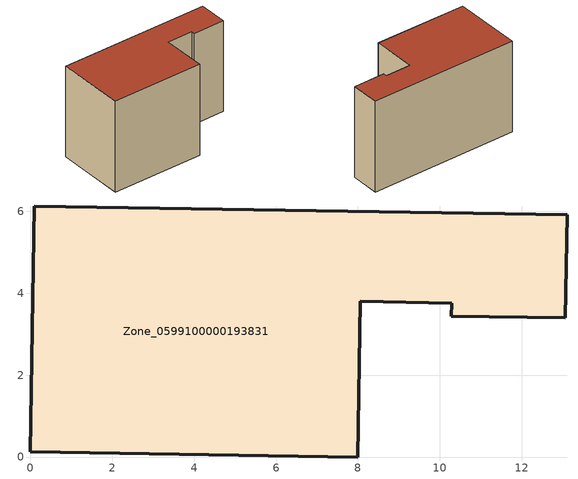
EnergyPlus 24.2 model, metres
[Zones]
Zone_0599100000193831
 floor ground (C_G): 13.11,5.92 13.07,3.4 10.28,3.44 10.29,3.76 8.06,3.8 8,0 0,0.13 0.09,6.13 z0
 wall outside (C_F): 0.09,6.13 0,0.13 8,0 8.06,3.8 10.29,3.76 10.28,3.44 13.07,3.4 13.11,5.92 0.09,6.13 z0:8.14
 roof outside (C_R): 13.11,5.92 0.09,6.13 0,0.13 8,0 8.06,3.8 10.29,3.76 10.28,3.44 13.07,3.4 z8.14
[BUILDING]
Pand.0599100000193831: North Axis=0; Terrain=City; Loads Convergence Tolerance Value=0.04; Temperature Convergence Tolerance Value=0.4; Solar Distribution=FullExterior; Maximum Number of Warmup Days=25; Minimum Number of Warmup Days=1
[Site:Location]
Rotterdam.The.Hague.AP_ZH_NLD Design_Conditions: Latitude=51.96; Longitude=4.45; Time Zone=1; Elevation=-4.5
[SITE:GROUNDTEMPERATURE:BUILDINGSURFACE]
18, 18, 18, 18, 18, 18, 18, 18, 18, 18, 18, 18
[MATERIAL] Thermal Absorptance=0.9; Solar Absorptance=0.7; Visible Absorptance=0.7
Name | Roughness | Thickness | Conductivity | Density | Specific Heat
G.TI.1975-1991 | MediumSmooth | 0.15 | 0.288461 | 540 | 1210
F.TI.1975-1991 | Rough | 0.3 | 0.230769 | 1920 | 840
R.TI.1975-1991 | MediumRough | 0.2 | 0.153846 | 1500 | 1000
[CONSTRUCTION]
C_G: G.TI.1975-1991
C_F: F.TI.1975-1991
C_R: R.TI.1975-1991
[ZONE]
Zone_0599100000193831: Type=1; Multiplier=1; Ceiling Height=Autocalculate; Volume=Autocalculate; Floor Area=autocalculate; Part of Total Floor Area=Yes
[ZONEINFILTRATION:DESIGNFLOWRATE]
Infil_Zone_0599100000193831: Zone or ZoneList or Space or SpaceList=Zone_0599100000193831; Schedule=AlwaysOn; Design Flow Rate Calculation Method=Flow/Area; Flow Rate per Floor Area=0.003; Constant Term Coefficient=1; Temperature Term Coefficient=0; Velocity Term Coefficient=0; Velocity Squared Term Coefficient=0
[HVACTEMPLATE:ZONE:IDEALLOADSAIRSYSTEM]
Zone_0599100000193831: Maximum Heating Supply Air Temperature=50; Minimum Cooling Supply Air Temperature=13; Maximum Heating Supply Air Humidity Ratio=0.0156; Minimum Cooling Supply Air Humidity Ratio=0.0077; Heating Limit=NoLimit; Cooling Limit=NoLimit; Dehumidification Control Type=ConstantSensibleHeatRatio; Cooling Sensible Heat Ratio=0.7; Dehumidification Setpoint=60; Humidification Control Type=None; Humidification Setpoint=30; Outdoor Air Method=None; Outdoor Air Flow Rate per Person=0.00944; Outdoor Air Flow Rate per Zone Floor Area=0; Outdoor Air Flow Rate per Zone=0; Demand Controlled Ventilation Type=None; Outdoor Air Economizer Type=NoEconomizer; Heat Recovery Type=None; Sensible Heat Recovery Effectiveness=0.7; Latent Heat Recovery Effectiveness=0.65
[ZONECONTROL:THERMOSTAT]
ThermostatControl_Zone_0599100000193831: Zone or ZoneList=Zone_0599100000193831; Control Type Schedule=DualSetpointControlType; Control 1=Thermostat_Zone_0599100000193831; Temperature Difference Between Cutout And Setpoint=0
[THERMOSTATSETPOINT:DUALSETPOINT]
Thermostat_Zone_0599100000193831: Heating Setpoint Temperature Schedule=HeatingSetpoint_Zone_0599100000193831; Cooling Setpoint Temperature Schedule=CoolingSetpoint_Zone_0599100000193831
[SCHEDULE:COMPACT]
HeatingSetpoint_Zone_0599100000193831: Through: 12/31, For: AllDays, Until: 24:00, 21
CoolingSetpoint_Zone_0599100000193831: Through: 12/31, For: AllDays, Until: 24:00, 24
DualSetpointControlType: Through: 12/31, For: AllDays, Until: 24:00, 4
AlwaysOn: Through: 12/31, For: AllDays, Until: 24:00, 1
